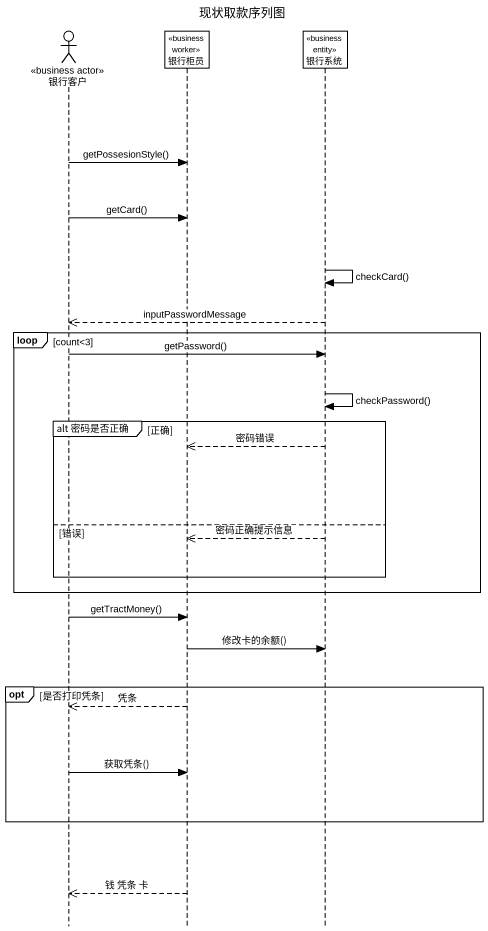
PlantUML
@startuml
title 现状取款序列图
hide footbox
actor 银行客户 <<business actor>>
participant 银行柜员 <<business worker>>
participant 银行系统 <<business entity>>

银行客户 -> 银行柜员 : getPossesionStyle()
银行客户 -> 银行柜员 : getCard()
银行系统 -> 银行系统 : checkCard()
银行系统 -->> 银行客户 : inputPasswordMessage
loop count<3
  银行客户 -> 银行系统 : getPassword()
  银行系统 -> 银行系统 : checkPassword()
  group alt 密码是否正确 [正确]
    银行系统 -->> 银行柜员 : 密码错误
  else 错误
    银行系统 -->> 银行柜员 : 密码正确提示信息
  end
end
银行客户 -> 银行柜员 : getTractMoney()
银行柜员 -> 银行系统 : 修改卡的余额()
opt 是否打印凭条
  银行柜员 -->> 银行客户 : 凭条
  银行客户 -> 银行柜员 : 获取凭条()
end
银行柜员 -->> 银行客户 : 钱 凭条 卡
@enduml
